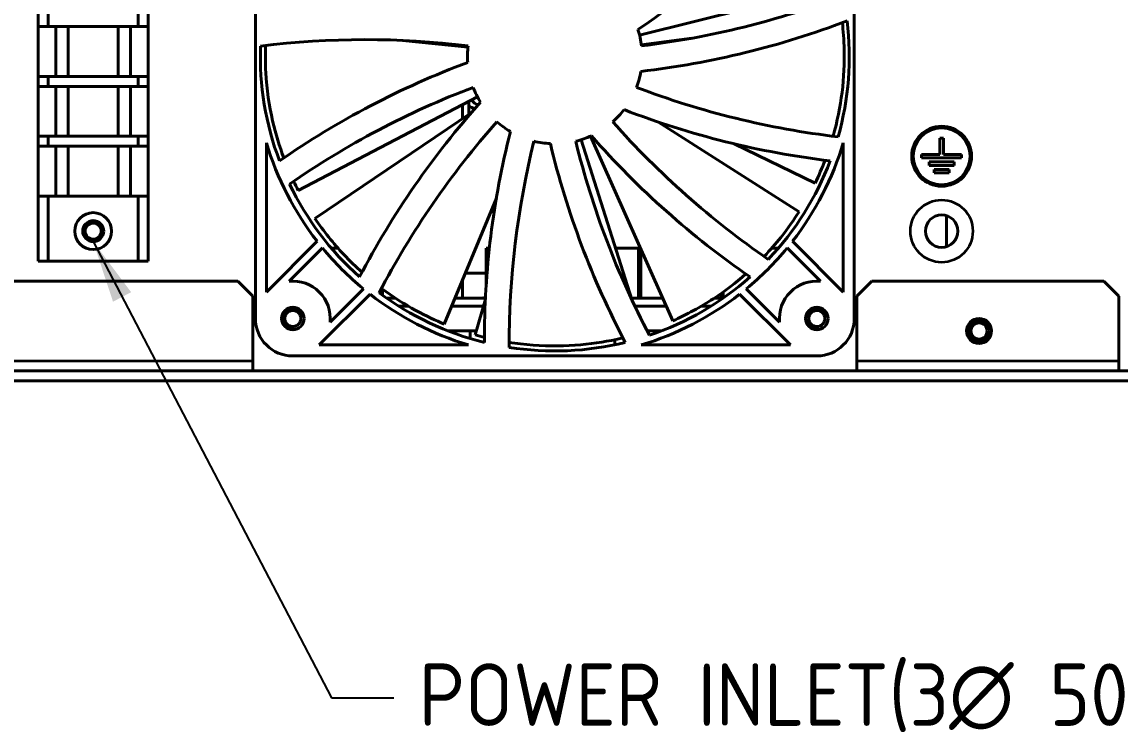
# Model space of a CAD drawing. Header units: millimetres. Extents: x 0 to 2100, y 0 to 1485.
# Drawn here: x 151.7 to 371.8, y 342.1 to 484.3 of the extents above; entities that cross this region are included whole.
import ezdxf

# ---------------------------------------------------------------- set-up
doc = ezdxf.new("R2010")
doc.units = ezdxf.units.MM
doc.header["$LTSCALE"] = 5
doc.layers.get('0').update_dxf_attribs({"color": 3, "lineweight": 25})
for name, color, linetype, lineweight in [('가시적인 것(ISO)', 3, 'Continuous', 40), ('가시적인 좁은 것(ISO)', 3, 'Continuous', 35), ('기호(ISO)', 5, 'Continuous', 25)]:
    doc.layers.add(name, color=color, linetype=linetype, lineweight=lineweight)
doc.styles.add('치수 텍스트_PSTEK_POSCO', font='isocp.shx')
doc.dimstyles.new('치수_PSTEK_POSCO$7', dxfattribs={"dimscale": 5, "dimtxt": 2.5, "dimasz": 2.5, "dimexe": 1, "dimexo": 1, "dimgap": 1, "dimtad": 1, "dimrnd": 1e-08, "dimdsep": 46, "dimtxsty": '치수 텍스트_PSTEK_POSCO', "dimblk": 'Filled-2', "dimcen": 0.09, "dimdle": 10, "dimclrd": 7, "dimclre": 7, "dimclrt": 2, "dimadec": 1, "dimazin": 2, "dimtfac": 1, "dimtmove": 0, "dimatfit": 3, "dimfxl": 0, "dimtolj": 1, "dimlwd": -1, "dimlwe": -1, "dimarcsym": 0})

# ---------------------------------------------------------------- blocks, each defined once
blk = doc.blocks.new('Filled-2')
at = {"color": 0}
for p, q in [((0, 0), (-1, 0.233)), ((-1, 0.233), (-1, -0.233)), ((-1, 0), (0, 0)), ((-1, -0.233), (0, 0))]:
    blk.add_line(p, q, dxfattribs=at)
at = {"color": 0, "flags": 128}
blk.add_lwpolyline([(-1, -0.233), (0, 0), (-1, 0.233), (-1, -0.233)], dxfattribs=at)
at = {"color": 0}
blk.add_solid([(-1, -0.233), (0, 0), (-1, 0.233), (-1, -0.233)], dxfattribs=at)

msp = doc.modelspace()

# ---------------------------------------------------------------- linework, layer by layer
at = {"layer": '가시적인 것(ISO)'}
for p, q in [((198.504, 424.896), (198.504, 529.896)), ((318.504, 529.896), (318.504, 424.896)), ((155.004, 483.396), (155.004, 496.396)), ((157.004, 496.396), (157.004, 483.396)), ((175.004, 483.396), (175.004, 496.396)), ((177.004, 496.396), (177.004, 483.396)), ((314.774, 491.457), (275.482, 481.638)), ((155.004, 473.396), (155.004, 483.396)), ((157.004, 483.396), (155.004, 483.396)), ((157.004, 483.396), (175.004, 483.396)), ((158.504, 483.396), (158.504, 473.396)), ((161.004, 473.396), (161.004, 483.396)), ((171.004, 483.396), (171.004, 473.396)), ((173.504, 473.396), (173.504, 483.396)), ((177.004, 483.396), (175.004, 483.396)), ((177.004, 483.396), (177.004, 473.396)), ((227.949, 480.591), (241.099, 479.216)), ((286.015, 481.046), (275.852, 479.697)), ((240.004, 479.33), (240.004, 479.638)), ((155.004, 471.396), (155.004, 473.396)), ((155.004, 473.396), (157.004, 473.396)), ((157.004, 473.396), (175.004, 473.396)), ((157.004, 473.396), (157.004, 471.396)), ((175.004, 473.396), (177.004, 473.396)), ((175.004, 471.396), (175.004, 473.396)), ((177.004, 473.396), (177.004, 471.396)), ((155.004, 461.396), (155.004, 471.396)), ((157.004, 471.396), (155.004, 471.396)), ((157.004, 471.396), (175.004, 471.396)), ((158.504, 471.396), (158.504, 461.396)), ((161.004, 461.396), (161.004, 471.396)), ((171.004, 471.396), (171.004, 461.396)), ((173.504, 461.396), (173.504, 471.396)), ((177.004, 471.396), (175.004, 471.396)), ((177.004, 471.396), (177.004, 461.396)), ((207.084, 450.563), (242.989, 469.299)), ((240.004, 464.903), (240.004, 467.741)), ((241.254, 465.747), (241.254, 468.394)), ((210.437, 444.937), (241.723, 466.064)), ((307.452, 446.281), (279.124, 464.288)), ((155.004, 461.396), (157.004, 461.396)), ((155.004, 459.396), (155.004, 461.396)), ((157.004, 461.396), (175.004, 461.396)), ((157.004, 461.396), (157.004, 459.396)), ((175.004, 461.396), (177.004, 461.396)), ((175.004, 459.396), (175.004, 461.396)), ((177.004, 461.396), (177.004, 459.396)), ((200.701, 430.199), (200.701, 460.113)), ((273.915, 428.689), (263.783, 460.711)), ((282.123, 424.422), (265.63, 461.412)), ((310.647, 451.998), (294.442, 459.891)), ((316.307, 460.113), (316.307, 430.199)), ((336.354, 461.046), (335.654, 461.046)), ((335.654, 461.046), (335.654, 457.746)), ((336.354, 457.746), (336.354, 461.046)), ((157.004, 459.396), (155.004, 459.396)), ((155.004, 449.396), (155.004, 459.396)), ((157.004, 459.396), (175.004, 459.396)), ((158.504, 459.396), (158.504, 449.396)), ((161.004, 449.396), (161.004, 459.396)), ((171.004, 459.396), (171.004, 449.396)), ((173.504, 449.396), (173.504, 459.396)), ((177.004, 459.396), (175.004, 459.396)), ((177.004, 459.396), (177.004, 449.396)), ((335.654, 457.746), (332.004, 457.746)), ((332.004, 457.746), (332.004, 457.046)), ((340.004, 457.746), (336.354, 457.746)), ((340.004, 457.046), (340.004, 457.746)), ((332.004, 457.046), (340.004, 457.046)), ((338.504, 456.246), (333.504, 456.246)), ((333.504, 456.246), (333.504, 455.546)), ((333.504, 455.546), (338.504, 455.546)), ((338.504, 455.546), (338.504, 456.246)), ((337.504, 454.746), (334.504, 454.746)), ((334.504, 454.746), (334.504, 454.046)), ((334.504, 454.046), (337.504, 454.046)), ((337.504, 454.046), (337.504, 454.746)), ((155.004, 449.396), (157.004, 449.396)), ((155.004, 436.396), (155.004, 449.396)), ((157.004, 449.396), (175.004, 449.396)), ((157.004, 449.396), (157.004, 436.396)), ((175.004, 449.396), (177.004, 449.396)), ((175.004, 436.396), (175.004, 449.396)), ((177.004, 449.396), (177.004, 436.396)), ((236.362, 423.788), (246.784, 449.021)), ((246.304, 446.02), (246.304, 447.857)), ((337.004, 445.488), (337.004, 439.303)), ((210.871, 440.369), (200.701, 430.199)), ((316.307, 430.199), (306.137, 440.369)), ((205.262, 432.359), (211.938, 439.035)), ((213.711, 438.996), (215.036, 438.996)), ((244.72, 438.996), (245.391, 438.996)), ((244.72, 431.18), (244.72, 438.996)), ((270.654, 438.996), (275.254, 438.996)), ((275.254, 428.996), (275.254, 438.996)), ((275.754, 428.996), (275.754, 438.706)), ((301.972, 438.996), (303.297, 438.996)), ((305.07, 439.035), (311.746, 432.359)), ((157.004, 436.396), (155.004, 436.396)), ((175.004, 436.396), (157.004, 436.396)), ((177.004, 436.396), (175.004, 436.396)), ((244.72, 433.996), (240.578, 433.996)), ((195.004, 432.396), (139.004, 432.396)), ((195.004, 432.396), (198.004, 429.396)), ((240.004, 428.996), (240.004, 432.605)), ((240.004, 428.996), (240.004, 432.605)), ((319.004, 429.396), (322.004, 432.396)), ((368.504, 432.396), (322.004, 432.396)), ((368.504, 432.396), (371.504, 429.396)), ((198.004, 416.396), (198.004, 429.396)), ((211.307, 419.592), (221.477, 429.762)), ((220.143, 430.83), (213.467, 424.154)), ((223.504, 429.898), (223.504, 430.42)), ((224.004, 429.534), (224.004, 430.772)), ((291.754, 428.996), (291.754, 429.872)), ((292.254, 429.002), (292.254, 430.227)), ((295.531, 429.762), (305.701, 419.592)), ((303.541, 424.154), (296.865, 430.83)), ((319.004, 429.396), (319.004, 416.396)), ((371.504, 416.396), (371.504, 429.396)), ((226.544, 428.996), (224.763, 428.996)), ((229.11, 427.396), (227.183, 427.396)), ((244.195, 427.396), (237.852, 427.396)), ((244.597, 428.996), (238.513, 428.996)), ((242.546, 421.634), (244.585, 428.758)), ((244.108, 428.996), (244.108, 429.006)), ((244.108, 429.006), (244.234, 429.006)), ((244.234, 428.996), (244.234, 429.006)), ((244.48, 428.996), (244.48, 429.006)), ((244.504, 428.996), (244.504, 429.006)), ((280.084, 428.996), (273.818, 428.996)), ((280.797, 427.396), (274.528, 427.396)), ((289.825, 427.396), (287.898, 427.396)), ((292.245, 428.996), (290.464, 428.996)), ((237.15, 422.396), (242.764, 422.396)), ((241.554, 420.883), (241.554, 422.396)), ((270.554, 419.639), (270.554, 420.661)), ((277.026, 422.396), (279.858, 422.396)), ((241.221, 419.592), (211.307, 419.592)), ((305.701, 419.592), (275.786, 419.592)), ((198.004, 414.396), (198.004, 416.396)), ((311.004, 417.396), (206.004, 417.396)), ((319.004, 416.396), (319.004, 414.396)), ((371.504, 414.396), (371.504, 416.396)), ((518.004, 414.396), (139.004, 414.396)), ((518.004, 412.396), (139.004, 412.396))]:
    msp.add_line(p, q, dxfattribs=at)
for centre, radius in [((336.004, 457.396), 6), ((336.004, 457.396), 5.7), ((166.004, 442.396), 3.7), ((166.004, 442.396), 2.1), ((336.004, 442.396), 3.25), ((166.004, 442.396), 1.621), ((206.004, 424.896), 2.25), ((311.004, 424.896), 2.25), ((206.004, 424.896), 1.621), ((311.004, 424.896), 1.621), ((343.504, 422.396), 2.5), ((343.504, 422.396), 2.1), ((343.504, 422.396), 1.621)]:
    msp.add_circle(centre, radius, dxfattribs=at)
for centre, radius, start, end in [((178.736, 624.129), 171.13, 304.29665, 318.57874), ((255.249, 649.387), 171.13, 276.92308, 290.88275), ((256.063, 644.392), 171.13, 276.60435, 290.88643), ((258.504, 477.396), 59, 344.14499, 6.92308), ((258.504, 477.396), 17.5, 6.92308, 17.82863), ((220.504, 309.623), 171.13, 83.07692, 97.0366), ((258.504, 477.396), 59, 177.99114, 200.76923), ((258.504, 477.396), 17.5, 173.07692, 183.98247), ((300.839, 315.836), 171.13, 110.4505, 124.73258), ((258.504, 477.396), 17.5, 339.23077, 350.13632), ((302.825, 311.181), 171.13, 110.76923, 124.72891), ((258.504, 477.396), 17.5, 200.76923, 211.67478), ((335.55, 631.199), 171.13, 249.23077, 263.19045), ((243.504, 469.716), 2, 211.31214, 261.09305), ((371.07, 354.016), 171.13, 138.14281, 152.42489), ((241.004, 465.386), 2, 46.15848, 82.82868), ((258.504, 477.396), 17.5, 311.53846, 322.44401), ((333.95, 626.398), 171.13, 248.91204, 263.19412), ((374.992, 350.817), 171.13, 138.46154, 152.42122), ((258.504, 477.396), 17.5, 228.46154, 239.36709), ((398.201, 577.777), 171.13, 221.53846, 235.49814), ((415.514, 420.46), 171.13, 165.83512, 180.1172), ((258.504, 477.396), 60.332, 196.64607, 217.85892), ((420.473, 419.45), 171.13, 166.15385, 180.11352), ((258.504, 477.396), 17.5, 256.15385, 267.0594), ((423.988, 499.948), 171.13, 193.52742, 207.80951), ((258.504, 477.396), 17.5, 283.84615, 294.7517), ((428.849, 501.358), 171.13, 193.84615, 207.80583), ((394.553, 574.269), 171.13, 221.21973, 235.50181), ((258.504, 477.396), 60.332, 322.14108, 343.35393), ((258.504, 477.396), 59, 316.45268, 339.23077), ((258.504, 477.396), 59, 205.68345, 228.46154), ((246.004, 446.726), 2, 69.24167, 72.00518), ((258.504, 477.396), 60.332, 219.48145, 230.51855), ((258.504, 477.396), 60.332, 309.48145, 320.51855), ((206.004, 424.896), 7.5, 354.32201, 95.67799), ((258.504, 477.396), 59, 288.76037, 311.53846), ((311.004, 424.896), 7.5, 84.32201, 185.67799), ((258.504, 477.396), 60.332, 232.14108, 253.35393), ((258.504, 477.396), 59, 233.37576, 256.15385), ((258.504, 477.396), 60.332, 286.64607, 307.85892), ((206.004, 424.896), 7.5, 180, 270), ((311.004, 424.896), 7.5, 270, 0), ((258.504, 477.396), 59, 261.06806, 283.84615)]:
    msp.add_arc(centre, radius, start, end, dxfattribs=at)
for points, knots in [([(314.254, 461.4), (315.108, 464.377), (315.696, 467.337), (316.436, 473.225), (316.548, 476.108), (316.444, 480.717), (316.297, 482.547), (316.11, 484.143)], [1.0146999, 1.0146999, 1.0146999, 1.0146999, 1.9597236, 1.9597236, 2.9772119, 2.9772119, 3.7694877, 3.7694877, 3.7694877, 3.7694877]), ([(200.546, 479.585), (200.478, 477.768), (200.494, 475.949), (200.784, 470.777), (201.266, 467.523), (202.573, 461.795), (203.35, 459.295), (204.186, 457.058)], [0.3870662, 0.3870662, 0.3870662, 0.3870662, 0.9344567, 0.9344567, 1.9597236, 1.9597236, 2.8774711, 2.8774711, 2.8774711, 2.8774711]), ([(210.437, 444.937), (212.169, 442.373), (214.123, 439.928), (217.408, 436.432), (218.624, 435.25), (219.86, 434.146)], [0, 0, 0, 0, 0.9344567, 0.9344567, 1.456596, 1.456596, 1.456596, 1.456596]), ([(300.435, 437.324), (301.662, 438.608), (302.771, 439.886), (305.262, 442.995), (306.483, 444.757), (307.452, 446.281)], [2.3556326, 2.3556326, 2.3556326, 2.3556326, 2.9772119, 2.9772119, 3.9194564, 3.9194564, 3.9194564, 3.9194564]), ([(282.123, 424.422), (284.949, 425.682), (287.695, 427.183), (292.624, 430.409), (294.804, 432.085), (296.781, 433.82)], [0, 0, 0, 0, 0.9344567, 0.9344567, 1.7884009, 1.7884009, 1.7884009, 1.7884009]), ([(223.778, 430.94), (226.128, 429.184), (228.461, 427.721), (232.745, 425.374), (234.692, 424.478), (236.362, 423.788)], [2.00178, 2.00178, 2.00178, 2.00178, 2.9772119, 2.9772119, 3.9194564, 3.9194564, 3.9194564, 3.9194564]), ([(244.48, 429.006), (244.482, 429.006), (244.485, 429.006), (244.5, 429.006), (244.502, 429.006), (244.504, 429.006)], [-0.174059393, -0.174059393, -0.174059393, -0.174059393, -0.118404798, -0.118404798, -0.111744631, -0.111744631, -0.111744631, -0.111744631]), ([(244.504, 429.006), (244.505, 429.006), (244.507, 429.006), (244.53, 429.006), (244.546, 429.006), (244.572, 429.006), (244.585, 429.006), (244.598, 429.006)], [-0.0292776793, -0.0292776793, -0.0292776793, -0.0292776793, -0.027844781, -0.027844781, -0.0262986152, -0.0262986152, -0.0249558828, -0.0249558828, -0.0249558828, -0.0249558828]), ([(249.345, 420.124), (250.111, 420.001), (250.879, 419.894), (254.999, 419.403), (258.287, 419.313), (264.456, 419.62), (267.315, 420.01), (270.653, 420.677), (271.417, 420.846), (272.146, 421.023)], [0.6999818, 0.6999818, 0.6999818, 0.6999818, 0.9344567, 0.9344567, 1.9597236, 1.9597236, 2.9772119, 2.9772119, 3.2960703, 3.2960703, 3.2960703, 3.2960703])]:
    msp.add_open_spline(points, degree=3, knots=knots, dxfattribs=at)
for points in [[(310.647, 451.998), (311.378, 453.498), (312.047, 455.037), (312.647, 456.599)], [(206.167, 452.399), (206.479, 451.746), (206.787, 451.133), (207.084, 450.563)], [(242.546, 421.634), (243.156, 421.46), (243.769, 421.295), (244.385, 421.141)]]:
    msp.add_open_spline(points, degree=3, dxfattribs=at)
at = {"layer": '가시적인 좁은 것(ISO)'}
for p, q in [((136.004, 416.396), (198.004, 416.396)), ((319.004, 416.396), (371.504, 416.396))]:
    msp.add_line(p, q, dxfattribs=at)
msp.add_circle((336.004, 442.396), 6.25, dxfattribs=at)
for centre in [(166.004, 442.396), (206.004, 424.896), (311.004, 424.896), (343.504, 422.396)]:
    msp.add_arc(centre, 2, 10, 280, dxfattribs=at)

# ---------------------------------------------------------------- texts
at = {"layer": '기호(ISO)', "color": 2, "insert": (231.246, 348.944), "char_height": 12.5, "width": 209.92596, "attachment_point": 4, "style": '치수 텍스트_PSTEK_POSCO'}
msp.add_mtext('{\\fISOCP|b0|i0;\\H12.5000;POWER INLET(3\\fAIGDT|b0|i0;\\H12.5000;n\\fisocp|b0|i0;\\H12.5000; 500Vac)}', dxfattribs=at)

# ---------------------------------------------------------------- leaders
at = {"layer": '기호(ISO)', "color": 7, "annotation_type": 0, "has_hookline": 1, "hookline_direction": 0, "text_width": 206.362}
msp.add_leader([(166.004, 440.296), (213.746, 348.944), (226.246, 348.944)], dimstyle='치수_PSTEK_POSCO$7', override={"dimtad": 0}, dxfattribs=at)

doc.saveas('drawing.dxf')
